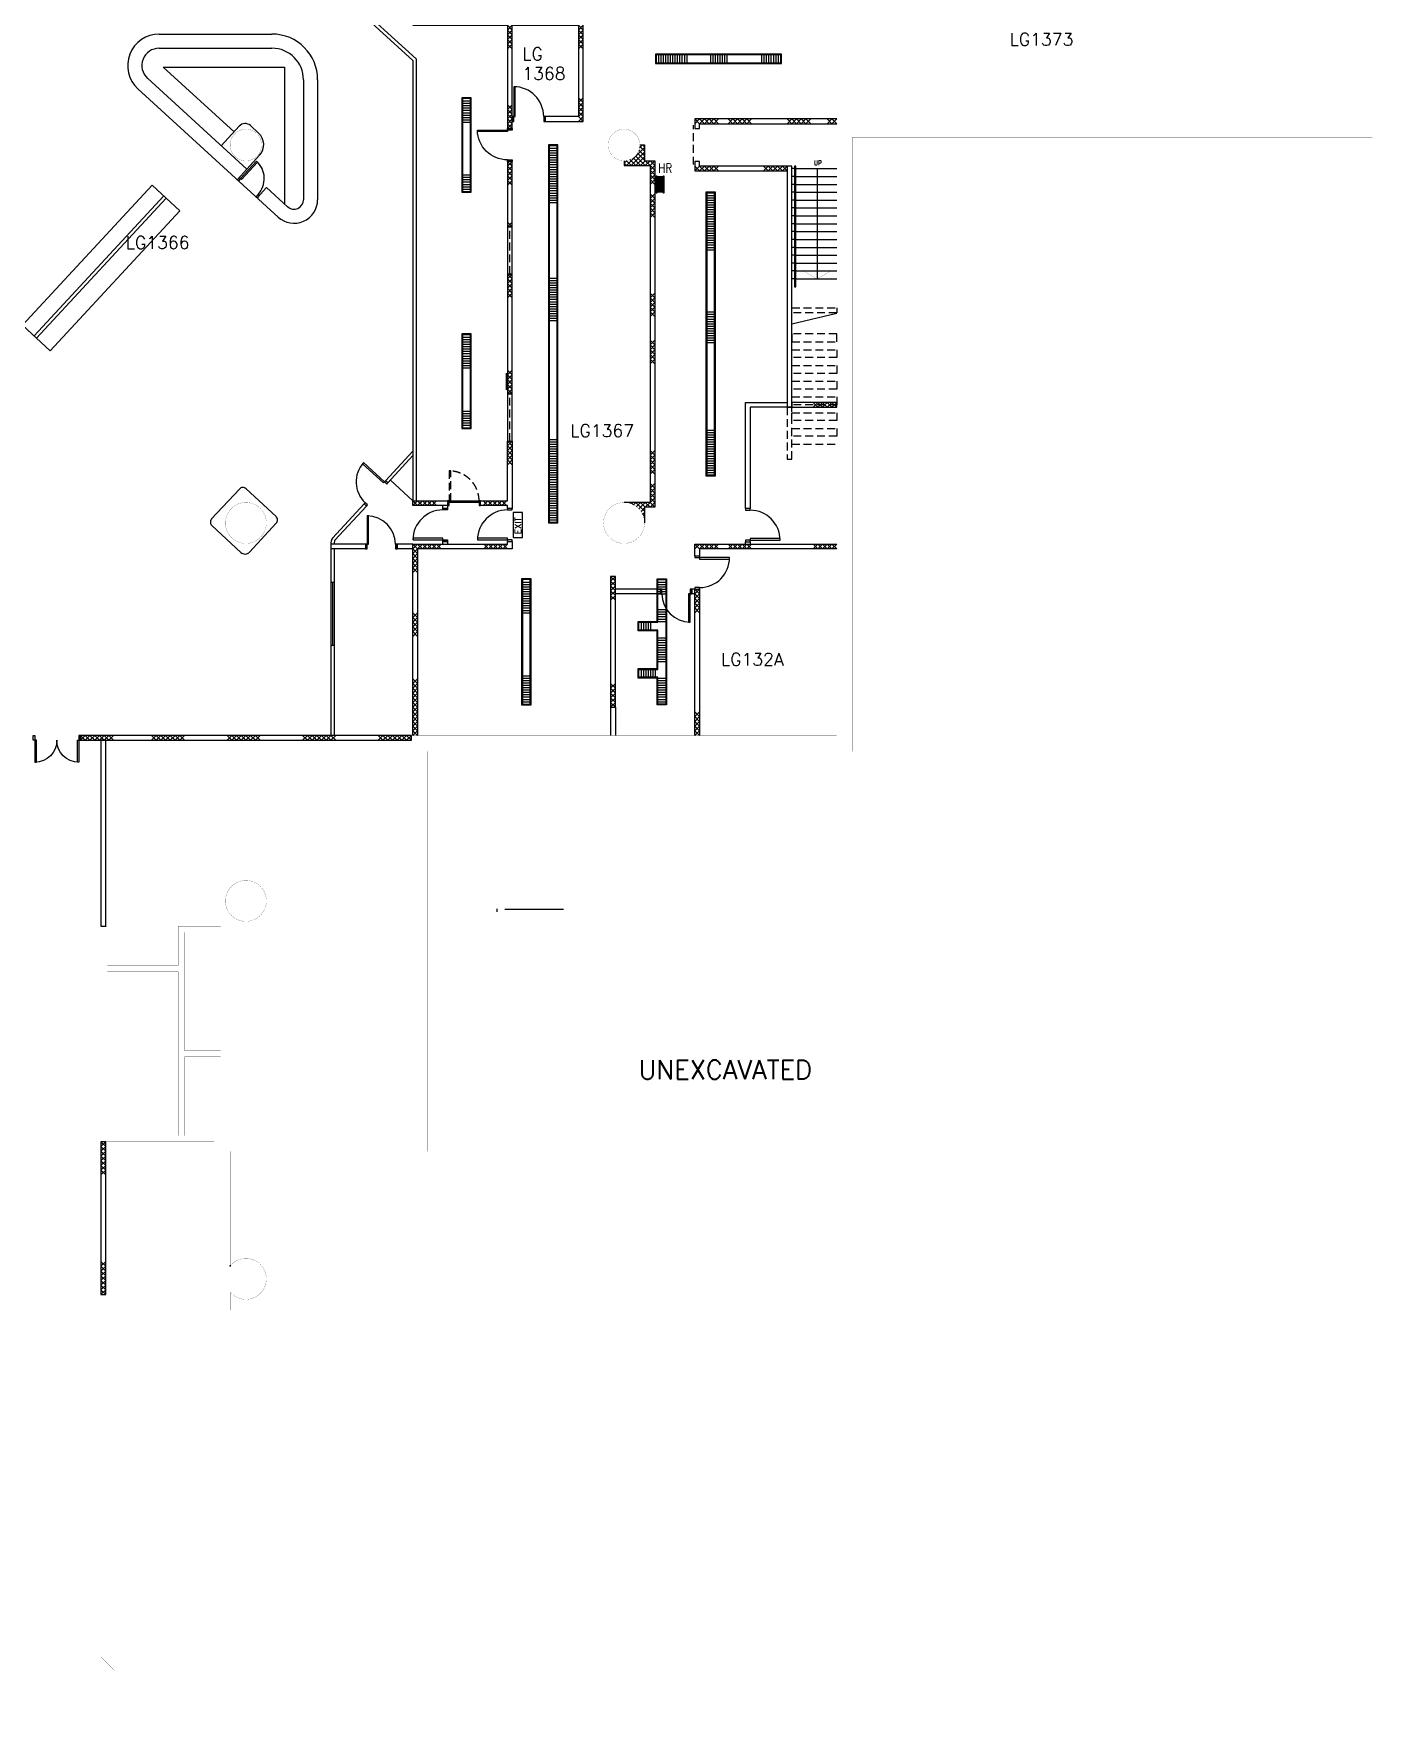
# Model space of a CAD drawing. Extents: x -163000 to 184253, y -124935 to 90032.
# Drawn here: x 35263 to 77750, y -7026 to 46336 of the extents above; entities that cross this region are included whole.
import ezdxf

# ---------------------------------------------------------------- set-up
doc = ezdxf.new("R2010")
doc.units = 0
doc.header["$LTSCALE"] = 1000
doc.header["$MEASUREMENT"] = 0
doc.linetypes.add('s3118a$0$HIDDEN', pattern=[0.375, 0.25, -0.125])
doc.layers.get('0').update_dxf_attribs({"linetype": 'CONTINUOUS'})
for name, color, linetype in [('1867-FITOUT$0$I-base-RefEdit0', 1, 'CONTINUOUS'), ('s3118a$0$11', 7, 'CONTINUOUS'), ('s3118a$0$20', 7, 'CONTINUOUS'), ('s3118a$0$22', 7, 'CONTINUOUS'), ('s3118a$0$25', 7, 'CONTINUOUS'), ('s3118a$0$30', 7, 'CONTINUOUS'), ('s3118a$0$45', 7, 'CONTINUOUS'), ('s3118a$0$48', 7, 'CONTINUOUS'), ('s3118a$0$56', 7, 'CONTINUOUS'), ('s3118a$0$6', 7, 'CONTINUOUS'), ('s3118a$0$9', 7, 'CONTINUOUS'), ('s3118a$0$E-EQ', 7, 'CONTINUOUS'), ('s3118a$0$KC-G', 3, 'CONTINUOUS'), ('s3118a$0$ROOM-NO', 4, 'CONTINUOUS'), ('s3118a$0$TIT-LN', 7, 'CONTINUOUS'), ('s3118a$0$TXT', 7, 'CONTINUOUS'), ('TIT-LN', 7, 'CONTINUOUS')]:
    doc.layers.add(name, color=color, linetype=linetype)
doc.styles.add('s3118a$0$ROMANS', font='romans.shx', dxfattribs={"width": 0.7})
doc.styles.add('s3118a$0$STANDARD', font='romans.shx', dxfattribs={"width": 0.75})

# ---------------------------------------------------------------- blocks, each defined once
blk = doc.blocks.new('s3118a$0$D1500B')
at = {"layer": 's3118a$0$30', "color": 15, "linetype": 'Continuous'}
for points in [[(0, 0), (0.05, 0), (0.05, 0.85), (0.1, 0.85), (0.1, 0.15), (0, 0.15), (0, 0)], [(1.5, 0), (1.45, 0), (1.45, 0.85), (1.4, 0.85), (1.4, 0.15), (1.5, 0.15), (1.5, 0)]]:
    blk.add_lwpolyline(points, dxfattribs=at)
for centre, start, end in [((0.05, 0.15), 0, 90), ((1.450002, 0.15), 90, 180)]:
    blk.add_arc(centre, 0.700001, start, end, dxfattribs=at)
blk = doc.blocks.new('s3118a$0$CHAT15')
at = {"layer": 's3118a$0$22', "color": 1, "linetype": 'Continuous'}
for points in [[(0, 0), (0.15, 0.15), (0.3, 0), (0.45, 0.15), (0.6, 0), (0.75, 0.15)], [(0, 0.15), (0.15, 0), (0.3, 0.15), (0.45, 0), (0.6, 0.15), (0.75, 0)]]:
    blk.add_lwpolyline(points, dxfattribs=at)
blk = doc.blocks.new('s3118a$0$HAT15')
at = {"layer": 's3118a$0$22', "color": 10, "linetype": 'Continuous'}
for p, q in [((0, 0), (0.15, 0.15)), ((0, 0.15), (0.15, 0))]:
    blk.add_line(p, q, dxfattribs=at)
blk = doc.blocks.new('s3118a$0$D1050B')
at = {"layer": 's3118a$0$30', "color": 15, "linetype": 'Continuous'}
for points in [[(0.05, 0.15), (0.1, 0.15), (0.1, 1.1), (0.05, 1.1)], [(0, 0), (0.05, 0), (0.05, 0.15), (0, 0.15)], [(1, 0), (1.05, 0), (1.05, 0.15), (1, 0.15)]]:
    blk.add_lwpolyline(points, close=True, dxfattribs=at)
blk.add_arc((0.05, 0.150001), 0.950006, 0, 90, dxfattribs=at)
blk = doc.blocks.new('s3118a$0$HR')
at = {"layer": 's3118a$0$56', "color": 1, "linetype": 'Continuous'}
blk.add_lwpolyline([(0.235, 0.275), (-0.275, 0.275), (-0.275, 0.29), (0.275, 0.29), (0.275, 0.275), (0.235, 0.275), (0.245, 0.27), (0.25, 0.26), (0.245, 0.25), (0.245, 0.25), (0.235, 0.245), (-0.235, 0.245), (0.235, 0.245), (0.245, 0.24), (0.25, 0.23), (0.245, 0.22), (0.235, 0.215), (-0.235, 0.215), (0.235, 0.215), (0.245, 0.21), (0.25, 0.2), (0.245, 0.19), (0.235, 0.185), (-0.235, 0.185), (0.235, 0.185), (0.245, 0.18), (0.25, 0.17), (0.245, 0.16), (0.235, 0.155), (-0.235, 0.155), (0.235, 0.155), (0.245, 0.15), (0.25, 0.14), (0.245, 0.13), (0.235, 0.125), (-0.235, 0.125), (0.235, 0.125), (0.245, 0.12), (0.25, 0.11), (0.245, 0.1), (0.235, 0.095), (0.245, 0.09), (0.25, 0.08), (0.245, 0.07), (0.235, 0.065), (0.275, 0.065), (0.275, 0.05), (-0.025, 0.05), (-0.025, 0), (0.025, 0), (0.025, 0.05), (-0.275, 0.05), (-0.275, 0.065), (0.235, 0.065), (-0.235, 0.065), (-0.245, 0.07), (-0.25, 0.08), (-0.245, 0.09), (-0.235, 0.095), (0.235, 0.095), (-0.235, 0.095), (-0.245, 0.1), (-0.25, 0.11), (-0.245, 0.12), (-0.235, 0.125), (-0.245, 0.13), (-0.25, 0.14), (-0.245, 0.15), (-0.235, 0.155), (-0.245, 0.16), (-0.25, 0.17), (-0.245, 0.18), (-0.235, 0.185), (-0.245, 0.19), (-0.25, 0.2), (-0.245, 0.21), (-0.235, 0.215), (-0.245, 0.22), (-0.25, 0.23), (-0.245, 0.24), (-0.235, 0.245), (-0.245, 0.25), (-0.25, 0.26), (-0.245, 0.27), (-0.235, 0.275)], dxfattribs=at)
blk = doc.blocks.new('s2118a')
at = {"layer": '1867-FITOUT$0$I-base-RefEdit0', "ltscale": 4}
blk.add_line((49960.663, 18550.1), (49960.663, 18450.1), dxfattribs=at)
for points in [[(50220.664, 18539.843), (52077.947, 18539.601)], [(52077.947, 18529.602), (50220.664, 18529.601)]]:
    blk.add_lwpolyline(points, dxfattribs=at)

msp = doc.modelspace()

# ---------------------------------------------------------------- linework, layer by layer
for p, q in [((47400, 45530), (45230, 47515)), ((47300, 45486), (45163, 47441)), ((39248, 46321), (42827, 46321)), ((39248, 45871), (42827, 45871)), ((47300, 45486), (47300, 31500)), ((47400, 45530), (47400, 31500)), ((42031, 42027), (38877, 44916)), ((39377, 45271), (43227, 45271)), ((41622, 43215), (39377, 45271)), ((43227, 45271), (43227, 40931)), ((43827, 44871), (43827, 41063)), ((44277, 44871), (44277, 41063)), ((43021, 40510), (38573, 44584)), ((41217, 42772), (41790, 43399)), ((42402, 43179), (42143, 43415)), ((42030, 42031), (42434, 42473)), ((41727, 41694), (42033, 42029)), ((34909, 37079), (39026, 41523)), ((35275, 36739), (39393, 41183)), ((35349, 36671), (39466, 41115)), ((39026, 41523), (39906, 40707)), ((42355, 41122), (42657, 41453)), ((43325, 40841), (42657, 41453)), ((35789, 36264), (39906, 40707)), ((35789, 36264), (34909, 37079)), ((46432, 32141), (47300, 33084)), ((46506, 32074), (47300, 32937)), ((46506, 32074), (46432, 32141)), ((47300, 31500), (46584, 32159)), ((44753, 30317), (45755, 31405)), ((44827, 30249), (45828, 31338)), ((45828, 31338), (45755, 31405)), ((44700, 30181), (44700, 28919)), ((45795, 30125), (44700, 30125)), ((45795, 29975), (44700, 29975)), ((44800, 30181), (44800, 30125)), ((44800, 29975), (44800, 28919)), ((45795, 30125), (45795, 29975)), ((47300, 30125), (46795, 30125)), ((46795, 30125), (46795, 29975)), ((47300, 29975), (46795, 29975)), ((44700, 28919), (44800, 28919)), ((55150, 28700), (53725, 28700)), ((55150, 28550), (53725, 28550)), ((55150, 28700), (55150, 28550)), ((56250, 28700), (56150, 28700)), ((56150, 28700), (56150, 28550)), ((56250, 28550), (56150, 28550)), ((44700, 26919), (44800, 26919)), ((44700, 26919), (44700, 24050)), ((44800, 26919), (44800, 24050)), ((53575, 24950), (53575, 24050)), ((53725, 24950), (53725, 24050))]:
    msp.add_line(p, q)
at = {"color": 1}
for p, q in [((44700, 28919), (44700, 26919)), ((44750, 28919), (44750, 26919)), ((44800, 28919), (44800, 26919))]:
    msp.add_line(p, q, dxfattribs=at)
for points in [[(41832, 41734), (42337, 42289), (42370, 42258), (41865, 41704)], [(41727, 41694), (41795, 41768), (41832, 41734), (41764, 41661)], [(42317, 41154), (42385, 41228), (42422, 41194), (42354, 41120)], [(45736, 32714), (45705, 32681), (46367, 32071), (46398, 32104)], [(46432, 32141), (46398, 32104), (46472, 32036), (46505, 32073)], [(45789, 31442), (45755, 31405), (45828, 31337), (45862, 31374)], [(45845, 30125), (45890, 30125), (45890, 31025), (45845, 31025)], [(57852, 31205), (58002, 31205), (58002, 31255), (57852, 31255)], [(45795, 29975), (45845, 29975), (45845, 30125), (45795, 30125)], [(46745, 29975), (46795, 29975), (46795, 30125), (46745, 30125)], [(57852, 30205), (58002, 30205), (58002, 30255), (57852, 30255)], [(58002, 30305), (58002, 30255), (58952, 30255), (58952, 30305)], [(55150, 28550), (55200, 28550), (55200, 28700), (55150, 28700)], [(56050, 27650), (56100, 27650), (56100, 28550), (56050, 28550)], [(56100, 28550), (56150, 28550), (56150, 28700), (56100, 28700)]]:
    msp.add_lwpolyline(points, close=True)
for points in [[(59175, 34475), (58002, 34475), (58002, 31255), (57852, 31255), (57852, 34625), (59175, 34625)], [(57852, 30125), (57852, 30205), (58002, 30205), (58002, 30125)]]:
    msp.add_lwpolyline(points)
msp.add_lwpolyline([(42117, 29877), (42964, 30792, 0.414214), (42956, 31004), (42005, 31885, 0.414214), (41793, 31877), (40911, 30926, 0.414214), (40919, 30714), (41834, 29866, 0.414214)], format="xyb", close=True)
for centre, radius, start, end in [((39248, 45321), 1000, 90, 227.5117), ((42827, 44871), 1450, 0, 90), ((39248, 45321), 550, 90, 227.5117), ((42827, 44871), 1000, 0, 90), ((41975, 43231), 250, 47.5117, 137.6352), ((42064, 42810), 500, 317.6352, 47.5117), ((41832, 41734), 750, 317.5117, 47.6352), ((43527, 41063), 750, 227.5117, 0), ((43527, 41063), 300, 227.5117, 0), ((46398, 32104), 900, 137.378, 227.378), ((45845, 30125), 900, 0, 90), ((58002, 30255), 950, 0, 90), ((44900, 30181), 200, 137.378, 180), ((44900, 30181), 100, 137.378, 180), ((56100, 28550), 900, 180, 270)]:
    msp.add_arc(centre, radius, start, end)
at = {"layer": 's3118a$0$11', "color": 14, "linetype": 'Continuous', "const_width": 5}
msp.add_lwpolyline([(40050, 11350), (40050, 13850), (41200, 13850), (41200, 14050), (40050, 14050), (40050, 17800), (41200, 17800), (41200, 18000), (39850, 18000), (39850, 16750), (37600, 16750), (37600, 18000), (37400, 18000), (37400, 11150), (41000, 11150)], dxfattribs=at)
msp.add_lwpolyline([(37600, 11350), (39850, 11350), (39850, 16550), (37600, 16550)], close=True, dxfattribs=at)
at = {"layer": 's3118a$0$11', "color": 14, "linetype": 'Continuous'}
msp.add_lwpolyline([(37400, 6300), (37550, 6300), (37550, 11150), (37400, 11150)], close=True, dxfattribs=at)
at = {"layer": 's3118a$0$20', "color": 1, "linetype": 'Continuous'}
for points in [[(51500, 43550), (52700, 43550), (52700, 46750), (47450, 46750), (47450, 57425), (48900, 57425), (48900, 57700), (48750, 57700), (48750, 57575), (47450, 57575), (47450, 57700), (47300, 57700), (47300, 46600), (50300, 46600), (50300, 43325), (50450, 43325), (50450, 46600), (52550, 46600), (52550, 43700), (51500, 43700)], [(50300, 40200), (50450, 40200), (50450, 42275), (50300, 42275)], [(59175, 34475), (59325, 34475), (59325, 42125), (59175, 42125)], [(50300, 38700), (50450, 38700), (50450, 40200), (50300, 40200)], [(50300, 34900), (50450, 34900), (50450, 38700), (50300, 38700)], [(50300, 33400), (50450, 33400), (50450, 34900), (50300, 34900)], [(59325, 34475), (60750, 34475), (60750, 34625), (59325, 34625)], [(47300, 31350), (47300, 31500), (48400, 31500), (48400, 31350)], [(53575, 24950), (53725, 24950), (53725, 29100), (53575, 29100)], [(47250, 24050), (36750, 24050), (36750, 23900), (47250, 23900)], [(37400, 18000), (37550, 18000), (37550, 23900), (37400, 23900)]]:
    msp.add_lwpolyline(points, close=True, dxfattribs=at)
at = {"layer": 's3118a$0$20', "color": 14, "linetype": 'Continuous', "const_width": 5}
for points in [[(60750, 43550), (60750, 57700)], [(61000, 49425), (61000, 43550)]]:
    msp.add_lwpolyline(points, dxfattribs=at)
at = {"layer": 's3118a$0$20', "color": 1, "linetype": 'Continuous'}
for points in [[(60750, 43625), (56250, 43625), (56250, 43325), (56400, 43325), (56400, 43475), (60750, 43475)], [(54500, 42800), (54650, 42800), (54650, 42300), (54975, 42300), (54975, 31300), (54650, 31300), (54650, 30800)], [(54000, 42300), (54000, 42150), (54825, 42150), (54825, 31450), (54000, 31450)], [(59175, 42125), (56400, 42125), (56400, 42275), (56250, 42275), (56250, 41975), (59175, 41975)], [(49450, 31350), (49450, 31500), (50300, 31500), (50300, 33400), (50450, 33400), (50450, 31263), (50300, 31263), (50300, 31350), (49450, 31350)], [(48400, 31263), (48250, 31263), (48250, 31350)], [(48400, 31350), (48400, 31263)], [(47300, 30125), (50300, 30125), (50300, 30213), (50450, 30213), (50450, 29975), (47450, 29975), (47450, 24050)], [(47300, 24050), (47300, 30125)], [(48250, 30125), (48250, 30213), (48400, 30213), (48400, 30125)], [(60750, 29975), (56400, 29975), (56400, 29750), (56250, 29750), (56250, 30125), (60750, 30125)], [(56250, 24050), (56250, 28700), (56400, 28700), (56400, 24050)]]:
    msp.add_lwpolyline(points, dxfattribs=at)
at = {"layer": 's3118a$0$20', "color": 1, "linetype": 'Continuous', "const_width": 5}
msp.add_lwpolyline([(37500, 24050), (37423, 24050)], dxfattribs=at)
at = {"layer": 's3118a$0$22', "color": 1, "linetype": 'Continuous'}
for p, q in [((54650, 42725), (54075, 42150)), ((54579, 42796), (54492, 42708)), ((54650, 42599), (54498, 42752)), ((54650, 42741), (54591, 42800)), ((54075, 42300), (54000, 42225)), ((54075, 42150), (54000, 42225)), ((54225, 42150), (54075, 42300)), ((54375, 42150), (54188, 42337)), ((54650, 42575), (54225, 42150)), ((54525, 42150), (54286, 42390)), ((54675, 42150), (54366, 42459)), ((54650, 42425), (54375, 42150)), ((54650, 42316), (54427, 42540)), ((54650, 42458), (54472, 42636)), ((54675, 42300), (54525, 42150)), ((54825, 42150), (54675, 42300)), ((54825, 42300), (54675, 42150)), ((49525, 31500), (49675, 31350)), ((49525, 31350), (49675, 31500)), ((49675, 31350), (49825, 31500)), ((49675, 31500), (49825, 31350)), ((49825, 31500), (49975, 31350)), ((49825, 31350), (49975, 31500)), ((49975, 31350), (50125, 31500)), ((49975, 31500), (50125, 31350)), ((50125, 31500), (50275, 31350)), ((50125, 31350), (50275, 31500)), ((54225, 31450), (54195, 31420)), ((54225, 31450), (54297, 31378)), ((54375, 31450), (54301, 31376)), ((54650, 31175), (54375, 31450)), ((54525, 31450), (54393, 31318)), ((54675, 31450), (54472, 31247)), ((54675, 31300), (54525, 31450)), ((54539, 31164), (54650, 31275)), ((54650, 31025), (54578, 31097)), ((54590, 31073), (54650, 31134)), ((54628, 30970), (54650, 30992)), ((54825, 31300), (54675, 31450)), ((54825, 31450), (54675, 31300))]:
    msp.add_line(p, q, dxfattribs=at)
for points in [[(47450, 24050), (47300, 24200), (47450, 24350), (47300, 24500), (47450, 24650), (47300, 24800), (47450, 24950), (47300, 25100)], [(47300, 24050), (47450, 24200), (47300, 24350), (47450, 24500), (47300, 24650), (47450, 24800), (47300, 24950), (47450, 25100)], [(36750, 23900), (36900, 24050), (37050, 23900), (37200, 24050), (37350, 23900), (37500, 24050), (37650, 23900), (37800, 24050)], [(36750, 24050), (36900, 23900), (37050, 24050), (37200, 23900), (37350, 24050), (37500, 23900), (37650, 24050), (37800, 23900)], [(40050, 24050), (39900, 23900), (39750, 24050), (39600, 23900), (39450, 24050), (39300, 23900), (39150, 24050), (39000, 23900)], [(40050, 23900), (39900, 24050), (39750, 23900), (39600, 24050), (39450, 23900), (39300, 24050), (39150, 23900), (39000, 24050)], [(42450, 24050), (42300, 23900), (42150, 24050), (42000, 23900), (41850, 24050), (41700, 23900), (41550, 24050), (41400, 23900)], [(42450, 23900), (42300, 24050), (42150, 23900), (42000, 24050), (41850, 23900), (41700, 24050), (41550, 23900), (41400, 24050)], [(44850, 24050), (44700, 23900), (44550, 24050), (44400, 23900), (44250, 24050), (44100, 23900), (43950, 24050), (43800, 23900)], [(44850, 23900), (44700, 24050), (44550, 23900), (44400, 24050), (44250, 23900), (44100, 24050), (43950, 23900), (43800, 24050)], [(47250, 24050), (47100, 23900), (46950, 24050), (46800, 23900), (46650, 24050), (46500, 23900), (46350, 24050), (46200, 23900)], [(47250, 23900), (47100, 24050), (46950, 23900), (46800, 24050), (46650, 23900), (46500, 24050), (46350, 23900), (46200, 24050)], [(37400, 11150), (37550, 11000), (37400, 10850), (37550, 10700), (37400, 10550), (37550, 10400), (37400, 10250), (37550, 10100)], [(37550, 11150), (37400, 11000), (37550, 10850), (37400, 10700), (37550, 10550), (37400, 10400), (37550, 10250), (37400, 10100)], [(37550, 6300), (37400, 6450), (37550, 6600), (37400, 6750), (37550, 6900), (37400, 7050), (37550, 7200), (37400, 7350)], [(37400, 6300), (37550, 6450), (37400, 6600), (37550, 6750), (37400, 6900), (37550, 7050), (37400, 7200), (37550, 7350)]]:
    msp.add_lwpolyline(points, dxfattribs=at)
at = {"layer": 's3118a$0$25', "color": 10, "linetype": 'Continuous'}
for p, q in [((59415, 42050), (59325, 42050)), ((59415, 41800), (59325, 41800)), ((59455, 42050), (60750, 42050)), ((59455, 41800), (60750, 41800)), ((60128, 42050), (60127, 38550)), ((59415, 41550), (59325, 41550)), ((59415, 41300), (59325, 41300)), ((59455, 41550), (60750, 41550)), ((59455, 41300), (60750, 41300)), ((59415, 41050), (59325, 41050)), ((59415, 40800), (59325, 40800)), ((59455, 41050), (60750, 41050)), ((59455, 40800), (60750, 40800)), ((59415, 40550), (59325, 40550)), ((59415, 40300), (59325, 40300)), ((59415, 40050), (59325, 40050)), ((59455, 40550), (60750, 40550)), ((59455, 40300), (60750, 40300)), ((59455, 40050), (60750, 40050)), ((59415, 39800), (59325, 39800)), ((59415, 39550), (59325, 39550)), ((59455, 39800), (60750, 39800)), ((59455, 39550), (60750, 39550)), ((59415, 39300), (59325, 39300)), ((59415, 39050), (59325, 39050)), ((59455, 39300), (60750, 39300)), ((59455, 39050), (60750, 39050)), ((59415, 38800), (59325, 38800)), ((59415, 38550), (59325, 38550)), ((59455, 38800), (60750, 38800)), ((59455, 38550), (60750, 38550)), ((60750, 37450), (59325, 37110))]:
    msp.add_line(p, q, dxfattribs=at)
at = {"layer": 's3118a$0$25', "color": 14, "linetype": 's3118a$0$HIDDEN'}
msp.add_line((59325, 33300), (60750, 33300), dxfattribs=at)
at = {"layer": 's3118a$0$25', "color": 10, "linetype": 'Continuous'}
msp.add_lwpolyline([(59415, 38300), (59455, 38300), (59455, 42125), (59415, 42125)], close=True, dxfattribs=at)
at = {"layer": 's3118a$0$25', "color": 10, "linetype": 'Continuous', "const_width": 5}
for points in [[(60127, 38550), (59694, 38800)], [(60127, 38550), (60560, 38800)]]:
    msp.add_lwpolyline(points, dxfattribs=at)
at = {"layer": 's3118a$0$25', "color": 14, "linetype": 's3118a$0$HIDDEN'}
for points in [[(59325, 36550), (60750, 36550), (60750, 36800), (59325, 36800)], [(59325, 36300), (60750, 36300), (60750, 36050), (59325, 36050)], [(59325, 35800), (60750, 35800), (60750, 35550), (59325, 35550)], [(59325, 35300), (60750, 35300), (60750, 35050), (59325, 35050)], [(59325, 34800), (60750, 34800), (60750, 34550), (59325, 34550)], [(59325, 34300), (60750, 34300), (60750, 34050), (59325, 34050)], [(59325, 33800), (60750, 33800), (60750, 33550), (59325, 33550)]]:
    msp.add_lwpolyline(points, close=True, dxfattribs=at)
at = {"layer": 's3118a$0$30', "color": 15, "linetype": 's3118a$0$HIDDEN'}
msp.add_lwpolyline([(48450, 31500), (48500, 31500), (48500, 32450), (48450, 32450)], close=True, dxfattribs=at)
at = {"layer": 's3118a$0$30', "color": 15, "linetype": 'Continuous'}
for points in [[(48400, 31350), (48450, 31350), (48450, 31500), (48400, 31500)], [(48450, 31500), (49400, 31500), (49400, 31450), (48450, 31450)], [(49400, 31350), (49450, 31350), (49450, 31500), (49400, 31500)], [(48250, 31213), (48250, 31263), (48400, 31263), (48400, 31213)], [(48253, 30263), (48253, 30313), (47303, 30313), (47303, 30263)], [(48250, 30213), (48250, 30263), (48400, 30263), (48400, 30213)]]:
    msp.add_lwpolyline(points, close=True, dxfattribs=at)
at = {"layer": 's3118a$0$30', "color": 15, "linetype": 's3118a$0$HIDDEN'}
msp.add_arc((48450, 31500), 950, 0, 90, dxfattribs=at)
at = {"layer": 's3118a$0$30', "color": 15, "linetype": 'Continuous'}
msp.add_arc((48250, 30263), 950, 90, 180, dxfattribs=at)
at = {"layer": 's3118a$0$45', "color": 8, "linetype": 'Continuous'}
for p, q in [((55100, 45413), (55100, 45663)), ((55175, 45413), (55175, 45663)), ((55250, 45413), (55250, 45663)), ((55325, 45413), (55325, 45663)), ((55400, 45413), (55400, 45663)), ((55475, 45413), (55475, 45663)), ((55550, 45413), (55550, 45663)), ((55625, 45413), (55625, 45663)), ((55700, 45413), (55700, 45663)), ((55775, 45413), (55775, 45663)), ((55850, 45413), (55850, 45663)), ((55925, 45413), (55925, 45663)), ((56000, 45413), (56000, 45663)), ((56750, 45413), (56750, 45663)), ((56825, 45413), (56825, 45663)), ((56900, 45413), (56900, 45663)), ((56975, 45413), (56975, 45663)), ((57050, 45413), (57050, 45663)), ((57125, 45413), (57125, 45663)), ((57200, 45413), (57200, 45663)), ((57275, 45413), (57275, 45663)), ((58375, 45413), (58375, 45663)), ((58450, 45413), (58450, 45663)), ((58525, 45413), (58525, 45663)), ((58600, 45413), (58600, 45663)), ((58675, 45413), (58675, 45663)), ((58750, 45413), (58750, 45663)), ((58825, 45413), (58825, 45663)), ((58900, 45413), (58900, 45663)), ((48875, 44200), (49125, 44200)), ((48875, 44125), (49125, 44125)), ((48875, 44050), (49125, 44050)), ((48875, 43975), (49125, 43975)), ((48875, 43900), (49125, 43900)), ((48875, 43825), (49125, 43825)), ((48875, 43750), (49125, 43750)), ((48875, 43675), (49125, 43675)), ((48875, 43600), (49125, 43600)), ((48875, 43525), (49125, 43525)), ((51625, 42700), (51875, 42700)), ((51625, 42625), (51875, 42625)), ((51625, 42550), (51875, 42550)), ((51625, 42475), (51875, 42475)), ((51625, 42400), (51875, 42400)), ((51625, 42325), (51875, 42325)), ((51625, 42250), (51875, 42250)), ((51625, 42175), (51875, 42175)), ((48875, 41850), (49125, 41850)), ((48875, 41775), (49125, 41775)), ((48875, 41700), (49125, 41700)), ((48875, 41625), (49125, 41625)), ((51625, 42100), (51875, 42100)), ((51625, 42025), (51875, 42025)), ((51625, 41950), (51875, 41950)), ((51625, 41875), (51875, 41875)), ((51625, 41800), (51875, 41800)), ((51625, 41725), (51875, 41725)), ((51625, 41650), (51875, 41650)), ((48875, 41550), (49125, 41550)), ((48875, 41475), (49125, 41475)), ((48875, 41400), (49125, 41400)), ((51625, 41575), (51875, 41575)), ((51625, 41500), (51875, 41500)), ((51625, 41425), (51875, 41425)), ((51625, 41350), (51875, 41350)), ((51625, 41275), (51875, 41275)), ((51625, 41200), (51875, 41200)), ((51625, 41125), (51875, 41125)), ((56625, 41200), (56875, 41200)), ((56625, 41125), (56875, 41125)), ((51625, 41050), (51875, 41050)), ((51625, 40975), (51875, 40975)), ((56625, 41050), (56875, 41050)), ((56625, 40975), (56875, 40975)), ((56625, 40900), (56875, 40900)), ((56625, 40825), (56875, 40825)), ((56625, 40750), (56875, 40750)), ((56625, 40675), (56875, 40675)), ((56625, 40600), (56875, 40600)), ((56625, 40525), (56875, 40525)), ((56625, 40450), (56875, 40450)), ((56625, 40375), (56875, 40375)), ((56625, 40300), (56875, 40300)), ((56625, 40225), (56875, 40225)), ((56625, 40150), (56875, 40150)), ((56625, 40075), (56875, 40075)), ((56625, 40000), (56875, 40000)), ((56625, 39925), (56875, 39925)), ((56625, 39850), (56875, 39850)), ((56625, 39775), (56875, 39775)), ((56625, 39700), (56875, 39700)), ((56625, 39625), (56875, 39625)), ((56625, 39550), (56875, 39550)), ((56625, 39475), (56875, 39475)), ((51625, 38575), (51875, 38575)), ((51625, 38500), (51875, 38500)), ((51625, 38425), (51875, 38425)), ((51625, 38350), (51875, 38350)), ((51625, 38275), (51875, 38275)), ((51625, 38200), (51875, 38200)), ((51625, 38125), (51875, 38125)), ((51625, 38050), (51875, 38050)), ((51625, 37975), (51875, 37975)), ((51625, 37900), (51875, 37900)), ((51625, 37825), (51875, 37825)), ((51625, 37750), (51875, 37750)), ((51625, 37675), (51875, 37675)), ((51625, 37600), (51875, 37600)), ((51625, 37525), (51875, 37525)), ((51625, 37450), (51875, 37450)), ((51625, 37375), (51875, 37375)), ((56625, 37500), (56875, 37500)), ((56625, 37425), (56875, 37425)), ((51625, 37300), (51875, 37300)), ((51625, 37225), (51875, 37225)), ((56625, 37350), (56875, 37350)), ((56625, 37275), (56875, 37275)), ((56625, 37200), (56875, 37200)), ((56625, 37125), (56875, 37125)), ((56625, 37050), (56875, 37050)), ((56625, 36975), (56875, 36975)), ((56625, 36900), (56875, 36900)), ((56625, 36825), (56875, 36825)), ((48875, 36700), (49125, 36700)), ((48875, 36625), (49125, 36625)), ((48875, 36550), (49125, 36550)), ((48875, 36475), (49125, 36475)), ((48875, 36400), (49125, 36400)), ((48875, 36325), (49125, 36325)), ((56625, 36750), (56875, 36750)), ((56625, 36675), (56875, 36675)), ((56625, 36600), (56875, 36600)), ((56625, 36525), (56875, 36525)), ((48875, 36250), (49125, 36250)), ((48875, 36175), (49125, 36175)), ((48875, 36100), (49125, 36100)), ((48875, 36025), (49125, 36025)), ((48875, 35950), (49125, 35950)), ((48875, 35875), (49125, 35875)), ((48875, 35800), (49125, 35800)), ((48875, 35725), (49125, 35725)), ((48875, 34350), (49125, 34350)), ((48875, 34275), (49125, 34275)), ((48875, 34200), (49125, 34200)), ((48875, 34125), (49125, 34125)), ((48875, 34050), (49125, 34050)), ((48875, 33975), (49125, 33975)), ((48875, 33900), (49125, 33900)), ((56625, 33750), (56875, 33750)), ((56625, 33675), (56875, 33675)), ((51625, 33450), (51875, 33450)), ((51625, 33375), (51875, 33375)), ((51625, 33300), (51875, 33300)), ((51625, 33225), (51875, 33225)), ((51625, 33150), (51875, 33150)), ((56625, 33600), (56875, 33600)), ((56625, 33525), (56875, 33525)), ((56625, 33450), (56875, 33450)), ((56625, 33375), (56875, 33375)), ((56625, 33300), (56875, 33300)), ((56625, 33225), (56875, 33225)), ((56625, 33150), (56875, 33150)), ((51625, 33075), (51875, 33075)), ((51625, 33000), (51875, 33000)), ((51625, 32925), (51875, 32925)), ((51625, 32850), (51875, 32850)), ((51625, 32775), (51875, 32775)), ((51625, 32700), (51875, 32700)), ((51625, 32625), (51875, 32625)), ((56625, 33075), (56875, 33075)), ((56625, 33000), (56875, 33000)), ((56625, 32925), (56875, 32925)), ((56625, 32850), (56875, 32850)), ((56625, 32775), (56875, 32775)), ((56625, 32700), (56875, 32700)), ((56625, 32625), (56875, 32625)), ((51625, 32550), (51875, 32550)), ((51625, 32475), (51875, 32475)), ((51625, 32400), (51875, 32400)), ((51625, 32325), (51875, 32325)), ((51625, 32250), (51875, 32250)), ((51625, 32175), (51875, 32175)), ((51625, 32100), (51875, 32100)), ((51625, 32025), (51875, 32025)), ((56625, 32550), (56875, 32550)), ((56625, 32475), (56875, 32475)), ((56625, 32400), (56875, 32400)), ((51625, 31950), (51875, 31950)), ((51625, 31875), (51875, 31875)), ((51625, 31800), (51875, 31800)), ((51625, 31725), (51875, 31725)), ((51625, 31650), (51875, 31650)), ((51625, 31575), (51875, 31575)), ((51625, 31500), (51875, 31500)), ((51625, 31425), (51875, 31425)), ((51625, 31350), (51875, 31350)), ((51625, 31275), (51875, 31275)), ((51625, 31200), (51875, 31200)), ((51625, 31125), (51875, 31125)), ((51625, 31050), (51875, 31050)), ((51625, 30975), (51875, 30975)), ((51625, 30900), (51875, 30900)), ((50775, 28925), (51025, 28925)), ((50775, 28850), (51025, 28850)), ((55075, 28925), (55325, 28925)), ((55075, 28850), (55325, 28850)), ((50775, 28775), (51025, 28775)), ((50775, 28700), (51025, 28700)), ((50775, 28625), (51025, 28625)), ((50775, 28550), (51025, 28550)), ((50775, 28475), (51025, 28475)), ((50775, 28400), (51025, 28400)), ((50775, 28325), (51025, 28325)), ((55075, 28775), (55325, 28775)), ((55075, 28700), (55325, 28700)), ((55075, 28625), (55325, 28625)), ((55075, 28550), (55325, 28550)), ((50775, 28250), (51025, 28250)), ((50775, 28175), (51025, 28175)), ((50775, 28100), (51025, 28100)), ((50775, 28025), (51025, 28025)), ((50775, 27950), (51025, 27950)), ((55075, 28050), (55325, 28050)), ((55075, 27975), (55325, 27975)), ((55075, 27900), (55325, 27900)), ((55075, 27825), (55325, 27825)), ((55075, 27750), (55325, 27750)), ((54550, 27400), (54550, 27650)), ((54625, 27400), (54625, 27650)), ((54700, 27400), (54700, 27650)), ((54775, 27400), (54775, 27650)), ((54850, 27400), (54850, 27650)), ((55075, 27675), (55325, 27675)), ((55075, 27150), (55325, 27150)), ((55075, 27075), (55325, 27075)), ((55075, 27000), (55325, 27000)), ((55075, 26925), (55325, 26925)), ((55075, 26850), (55325, 26850)), ((55075, 26775), (55325, 26775)), ((55075, 26700), (55325, 26700)), ((54550, 25900), (54550, 26150)), ((54625, 25900), (54625, 26150)), ((54700, 25900), (54700, 26150)), ((54775, 25900), (54775, 26150)), ((54850, 25900), (54850, 26150)), ((54925, 25900), (54925, 26150)), ((55000, 25900), (55000, 26150)), ((55075, 26625), (55325, 26625)), ((55075, 26550), (55325, 26550)), ((55075, 26475), (55325, 26475)), ((55075, 26400), (55325, 26400)), ((50775, 25950), (51025, 25950)), ((50775, 25875), (51025, 25875)), ((50775, 25800), (51025, 25800)), ((50775, 25725), (51025, 25725)), ((50775, 25650), (51025, 25650)), ((55075, 25875), (55325, 25875)), ((55075, 25800), (55325, 25800)), ((55075, 25725), (55325, 25725)), ((55075, 25650), (55325, 25650)), ((50775, 25575), (51025, 25575)), ((50775, 25500), (51025, 25500)), ((50775, 25425), (51025, 25425)), ((50775, 25350), (51025, 25350)), ((50775, 25275), (51025, 25275)), ((50775, 25200), (51025, 25200)), ((50775, 25125), (51025, 25125)), ((55075, 25575), (55325, 25575)), ((55075, 25500), (55325, 25500)), ((55075, 25425), (55325, 25425)), ((55075, 25350), (55325, 25350)), ((55075, 25275), (55325, 25275)), ((55075, 25200), (55325, 25200)), ((55075, 25125), (55325, 25125))]:
    msp.add_line(p, q, dxfattribs=at)
for points in [[(55000, 45388), (59000, 45388), (59000, 45688), (55000, 45688)], [(55025, 45413), (58975, 45413), (58975, 45663), (55025, 45663)], [(48850, 41300), (49150, 41300), (49150, 44300), (48850, 44300)], [(48875, 41325), (49125, 41325), (49125, 44275), (48875, 44275)], [(51600, 30800), (51900, 30800), (51900, 42800), (51600, 42800)], [(51625, 30825), (51875, 30825), (51875, 42775), (51625, 42775)], [(56600, 32300), (56900, 32300), (56900, 41300), (56600, 41300)], [(56625, 32325), (56875, 32325), (56875, 41275), (56625, 41275)], [(48850, 33800), (49150, 33800), (49150, 36800), (48850, 36800)], [(48875, 33825), (49125, 33825), (49125, 36775), (48875, 36775)], [(50750, 25025), (51050, 25025), (51050, 29025), (50750, 29025)], [(50775, 25050), (51025, 25050), (51025, 29000), (50775, 29000)]]:
    msp.add_lwpolyline(points, close=True, dxfattribs=at)
for points in [[(55050, 29025), (55350, 29025), (55350, 25025), (55050, 25025), (55050, 25875), (54450, 25875), (54450, 26175), (55050, 26175), (55050, 27375), (54450, 27375), (54450, 27675), (55050, 27675), (55050, 29025)], [(55075, 29000), (55325, 29000), (55325, 25050), (55075, 25050), (55075, 25900), (54475, 25900), (54475, 26150), (55075, 26150), (55075, 27400), (54475, 27400), (54475, 27650), (55075, 27650), (55075, 29000)]]:
    msp.add_lwpolyline(points, dxfattribs=at)
at = {"layer": 's3118a$0$48', "color": 14, "linetype": 's3118a$0$HIDDEN'}
for points in [[(59325, 37625), (60750, 37625), (60750, 37475), (59325, 37475)], [(59175, 32825), (59325, 32825), (59325, 34475), (59175, 34475)]]:
    msp.add_lwpolyline(points, close=True, dxfattribs=at)
at = {"layer": 's3118a$0$48', "color": 1, "linetype": 'Continuous'}
msp.add_point((41500, 7215), dxfattribs=at)
at = {"layer": 's3118a$0$56', "color": 6, "linetype": 's3118a$0$HIDDEN'}
for p, q in [((56200, 42175), (56200, 43425)), ((50375, 38700), (50375, 40200)), ((50375, 38700), (50375, 40200)), ((50375, 33400), (50375, 34900)), ((50375, 33400), (50375, 34900))]:
    msp.add_line(p, q, dxfattribs=at)
at = {"layer": 's3118a$0$6', "color": 14, "linetype": 'Continuous', "const_width": 5}
for points in [[(42500, 42800, 1), (41500, 42800, 1)], [(54500, 42800, 1), (53500, 42800, 1)], [(42650, 30800, 1), (41350, 30800, 1)], [(54650, 30800, 1), (53350, 30800, 1)], [(42650, 18800, 1), (41350, 18800, 1)]]:
    msp.add_lwpolyline(points, format="xyb", close=True, dxfattribs=at)
at = {"layer": 's3118a$0$6', "color": 1, "linetype": 'Continuous', "const_width": 5}
msp.add_lwpolyline([(41500, 6385, 2.768875), (41500, 7215, 2.768875)], format="xyb", dxfattribs=at)
at = {"layer": 's3118a$0$9', "color": 14, "linetype": 'Continuous', "const_width": 5}
for points in [[(61000, 43550), (77250, 43550), (77250, 55600), (77110, 55600), (77110, 55800), (77250, 55800), (77250, 63300), (81085, 63300), (81085, 63050), (77500, 63050), (77500, 54050), (89250, 54050), (89250, 63050), (89000, 63050), (89000, 63300)], [(61250, 43050), (77750, 43050), (77750, 53550), (89000, 53550)], [(40050, 11350), (47250, 11350), (47250, 24050), (60750, 24050), (60750, 43550)], [(50450, -18250), (37400, -5200), (37400, 6300), (41000, 6300), (41000, 11150)], [(41500, 6385), (41500, 5800), (37530, 5800)], [(50874, -18250), (37530, -4906)]]:
    msp.add_lwpolyline(points, dxfattribs=at)
at = {"layer": 's3118a$0$9', "color": 1, "linetype": 'Continuous', "const_width": 5}
for points in [[(61250, 43050), (61250, 23550), (47750, 23550), (47750, 10850), (41500, 10850), (41500, 7215)], [(37530, 5800), (37530, -4906)]]:
    msp.add_lwpolyline(points, dxfattribs=at)
at = {"layer": 's3118a$0$E-EQ', "color": 1, "linetype": 'Continuous'}
msp.add_lwpolyline([(50481, 31130), (50481, 30339), (50781, 30339), (50781, 31130)], close=True, dxfattribs=at)
at = {"layer": 's3118a$0$KC-G'}
msp.add_line((50272, 35025), (50272, 35558), dxfattribs=at)
at = {"layer": 's3118a$0$TIT-LN', "color": 2, "invisible_edges": 15}
for points in [[(39492, 39846), (44889, 40042), (45322, 39792)], [(39492, 39846), (39698, 40004), (44889, 40042)], [(39698, 40004), (39824, 40037), (44889, 40042)], [(44889, 40042), (45139, 39975), (45322, 39792)], [(44889, 40042), (45018, 40025), (45139, 39975)], [(39406, 23412), (39389, 23542), (39393, 39607)], [(39406, 23412), (39393, 39607), (39492, 39846)], [(39393, 39607), (39427, 39733), (39492, 39846)], [(39760, 23059), (39406, 23412), (39492, 39846)], [(39492, 39846), (39585, 39938), (39698, 40004)], [(39760, 23059), (39492, 39846), (45322, 39792)], [(45322, 39792), (45193, 23145), (39760, 23059)], [(45139, 39975), (45243, 39895), (45322, 39792)], [(45322, 39792), (45389, 39542), (45193, 23145)], [(45389, 39542), (45351, 23350), (45193, 23145)], [(45322, 39792), (45372, 39671), (45389, 39542)], [(45389, 39542), (45385, 23476), (45351, 23350)], [(39760, 23059), (39536, 23188), (39406, 23412)], [(39536, 23188), (39456, 23292), (39406, 23412)], [(39760, 23059), (39639, 23109), (39536, 23188)], [(45193, 23145), (44954, 23046), (39760, 23059)], [(44954, 23046), (39889, 23042), (39760, 23059)], [(45193, 23145), (45080, 23080), (44954, 23046)], [(45351, 23350), (45286, 23237), (45193, 23145)]]:
    msp.add_3dface(points, dxfattribs=at)
at = {"layer": 'TIT-LN', "color": 2, "invisible_edges": 15}
for points in [[(39492, 39846), (44889, 40042), (45322, 39792)], [(39492, 39846), (39698, 40004), (44889, 40042)], [(39698, 40004), (39824, 40037), (44889, 40042)], [(44889, 40042), (45139, 39975), (45322, 39792)], [(44889, 40042), (45018, 40025), (45139, 39975)], [(39406, 23412), (39389, 23542), (39393, 39607)], [(39406, 23412), (39393, 39607), (39492, 39846)], [(39393, 39607), (39427, 39733), (39492, 39846)], [(39760, 23059), (39406, 23412), (39492, 39846)], [(39492, 39846), (39585, 39938), (39698, 40004)], [(39760, 23059), (39492, 39846), (45322, 39792)], [(45322, 39792), (45193, 23145), (39760, 23059)], [(45139, 39975), (45243, 39895), (45322, 39792)], [(45322, 39792), (45389, 39542), (45193, 23145)], [(45389, 39542), (45351, 23350), (45193, 23145)], [(45322, 39792), (45372, 39671), (45389, 39542)], [(45389, 39542), (45385, 23476), (45351, 23350)], [(39760, 23059), (39536, 23188), (39406, 23412)], [(39536, 23188), (39456, 23292), (39406, 23412)], [(39760, 23059), (39639, 23109), (39536, 23188)], [(45193, 23145), (44954, 23046), (39760, 23059)], [(44954, 23046), (39889, 23042), (39760, 23059)], [(45193, 23145), (45080, 23080), (44954, 23046)], [(45351, 23350), (45286, 23237), (45193, 23145)]]:
    msp.add_3dface(points, dxfattribs=at)

# ---------------------------------------------------------------- block references
msp.add_blockref('s2118a', (0, 0))
at = {"xscale": 999.9979999999999, "zscale": 1000}
for name, p, yscale, rotation in [('s3118a$0$CHAT15', (50300, 46600), 999.9979999999999, 270), ('s3118a$0$CHAT15', (52550, 46600), 999.9979999999999, 270), ('s3118a$0$CHAT15', (52700, 43550), 999.9979999999999, 90), ('s3118a$0$CHAT15', (50450, 43325), 999.9979999999999, 90), ('s3118a$0$D1050B', (50450, 43325), -999.9979999999999, 270), ('s3118a$0$CHAT15', (50300, 42275), 999.9979999999999, 270), ('s3118a$0$CHAT15', (54825, 42300), 999.9979999999999, 270), ('s3118a$0$HR', (54975, 41550), 999.9979999999999, 270), ('s3118a$0$CHAT15', (59175, 42125), 999.9979999999999, 180), ('s3118a$0$CHAT15', (54825, 41250), 999.9979999999999, 270), ('s3118a$0$HAT15', (50450, 40200), 999.9979999999999, 90), ('s3118a$0$CHAT15', (50300, 38700), 999.9979999999999, 270), ('s3118a$0$CHAT15', (54825, 38100), 999.9979999999999, 270), ('s3118a$0$CHAT15', (54825, 36600), 999.9979999999999, 270), ('s3118a$0$CHAT15', (50450, 34900), 999.9979999999999, 90), ('s3118a$0$CHAT15', (60750, 34625), 999.9979999999999, 180), ('s3118a$0$CHAT15', (50300, 33400), 999.9979999999999, 270), ('s3118a$0$CHAT15', (54975, 32350), 999.9979999999999, 90), ('s3118a$0$CHAT15', (54975, 31300), 999.9979999999999, 90), ('s3118a$0$D1050B', (50450, 30213), 999.9979999999999, 90), ('s3118a$0$HAT15', (47300, 30125), 999.9979999999999, 270), ('s3118a$0$CHAT15', (47300, 29975), 999.9979999999999, 270), ('s3118a$0$CHAT15', (50300, 30125), 999.9979999999999, 180), ('s3118a$0$CHAT15', (60750, 30125), 999.9979999999999, 180), ('s3118a$0$D1050B', (56250, 29750), 999.9979999999999, 270), ('s3118a$0$CHAT15', (53575, 29100), 999.9979999999999, 270), ('s3118a$0$CHAT15', (56250, 28700), 999.9979999999999, 270), ('s3118a$0$CHAT15', (47450, 27200), 999.9979999999999, 90), ('s3118a$0$CHAT15', (47450, 25100), 999.9979999999999, 90), ('s3118a$0$CHAT15', (53725, 24950), 999.9979999999999, 90), ('s3118a$0$CHAT15', (56400, 24050), 999.9979999999999, 90)]:
    msp.add_blockref(name, p, dxfattribs=dict(at, yscale=yscale, rotation=rotation))
for name, p, yscale in [('s3118a$0$D1050B', (50450, 43550), 999.9979999999999), ('s3118a$0$CHAT15', (56250, 43475), 999.9979999999999), ('s3118a$0$CHAT15', (57300, 43475), 999.9979999999999), ('s3118a$0$CHAT15', (59175, 43475), 999.9979999999999), ('s3118a$0$HAT15', (60450, 43475), 999.9979999999999), ('s3118a$0$HAT15', (60600, 43475), 999.9979999999999), ('s3118a$0$CHAT15', (56250, 41975), 999.9979999999999), ('s3118a$0$CHAT15', (47300, 31350), 999.9979999999999), ('s3118a$0$CHAT15', (47450, 29975), 999.9979999999999), ('s3118a$0$CHAT15', (56250, 29975), 999.9979999999999), ('s3118a$0$CHAT15', (57300, 29975), 999.9979999999999), ('s3118a$0$D1500B', (35250, 24050), -999.9979999999999)]:
    msp.add_blockref(name, p, dxfattribs=dict(at, yscale=yscale))

# ---------------------------------------------------------------- texts
at = {"layer": 's3118a$0$48', "color": 5, "linetype": 'Continuous', "style": 's3118a$0$STANDARD', "width": 0.8}
msp.add_text('UP', height=150, dxfattribs=at).set_placement((60032, 42154))
at = {"layer": 's3118a$0$56', "color": 1, "linetype": 'Continuous', "style": 's3118a$0$STANDARD', "width": 0.8}
msp.add_text('HR', height=300, dxfattribs=at).set_placement((55088, 41914))
at = {"layer": 's3118a$0$E-EQ', "color": 1, "linetype": 'Continuous', "style": 's3118a$0$STANDARD'}
msp.add_text('EXIT', height=200, rotation=90, dxfattribs=at).set_placement((50732, 30442))
at = {"layer": 's3118a$0$ROOM-NO', "style": 's3118a$0$STANDARD'}
for s, p in [('LG', (50773, 45491)), ('LG1373', (66238, 45954)), ('1368', (50773, 44869)), ('LG1366', (38187, 39503)), ('LG1367', (52295, 33529)), ('LG132A', (57078, 26271))]:
    msp.add_text(s, height=400, dxfattribs=at).set_placement(p)
at = {"layer": 's3118a$0$TXT', "style": 's3118a$0$ROMANS'}
msp.add_text('UNEXCAVATED', height=600, dxfattribs=at).set_placement((54462, 13142))

doc.saveas('drawing.dxf')
